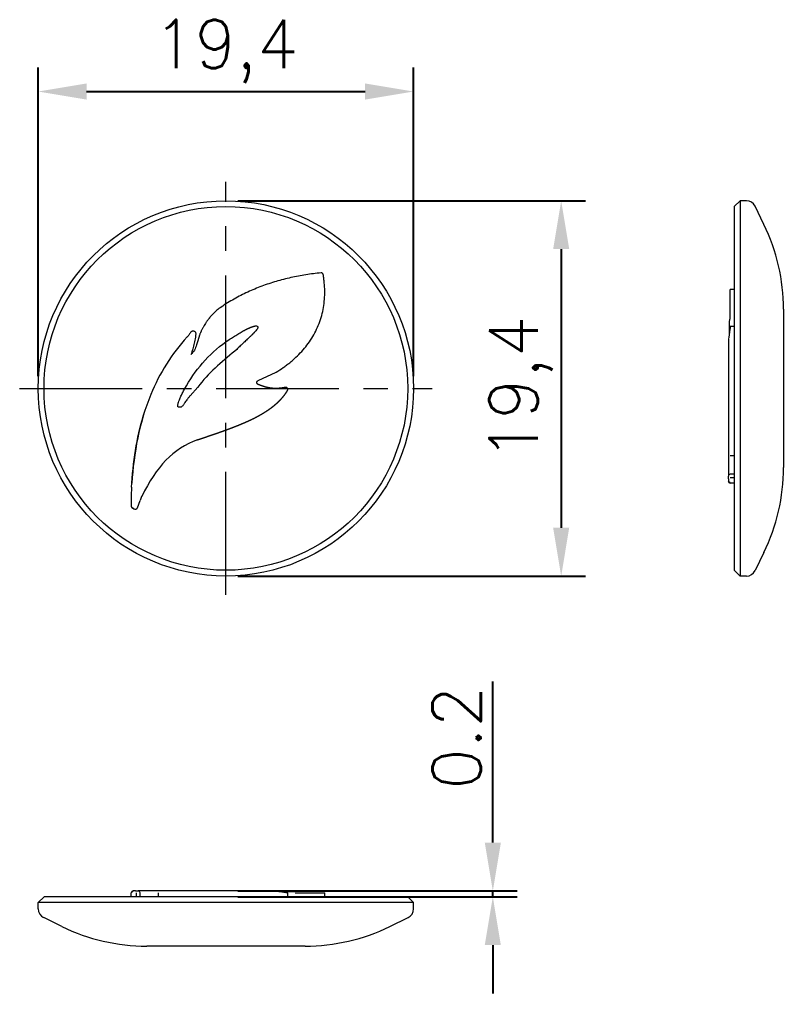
# Model space of a CAD drawing. Header units: millimetres. Extents: x 703 to 945, y 628 to 678.
# Drawn here: x 702.6 to 742.1, y 627.9 to 678.3 of the extents above; entities that cross this region are included whole.
import ezdxf

# ---------------------------------------------------------------- set-up
doc = ezdxf.new("R2010")
doc.units = ezdxf.units.MM
doc.linetypes.add('CENTER', pattern=[50.8, 31.75, -6.35, 6.35, -6.35])
doc.layers.add('1', color=7, linetype='Continuous', true_color=0xffffff)
doc.styles.get("Standard").update_dxf_attribs({"font": 'txt', "bigfont": 'gbcbig.shx'})
doc.dimstyles.new('ISO-25', dxfattribs={"dimtxt": 2.5, "dimasz": 2.5, "dimexe": 1.25, "dimexo": 0.625, "dimtad": 1, "dimtxsty": 'Standard', "dimcen": 2.5, "dimadec": 0, "dimazin": 0, "dimtfac": 1, "dimtmove": 0, "dimatfit": 3, "dimfxl": 1, "dimarcsym": 0})

# ---------------------------------------------------------------- blocks, each defined once
blk = doc.blocks.new('*D1')
at = {"color": 0, "lineweight": -2, "transparency": 16777216}
for p, q in [((727.098, 635.715), (727.098, 644.049)), ((713.922, 633.215), (728.348, 633.215)), ((713.922, 632.915), (728.348, 632.915)), ((727.098, 632.915), (727.098, 633.215)), ((727.098, 630.415), (727.098, 627.915))]:
    blk.add_line(p, q, dxfattribs=at)
at = {"color": 0, "transparency": 16777216}
for points in [[(726.681, 635.715), (727.514, 635.715), (727.098, 633.215)], [(726.681, 630.415), (727.514, 630.415), (727.098, 632.915)]]:
    blk.add_solid(points, dxfattribs=at)
at = {"layer": 'Defpoints', "color": 0, "transparency": 16777216}
for p in [(713.297, 633.215), (713.297, 632.915), (727.098, 633.215)]:
    blk.add_point(p, dxfattribs=at)
at = {"color": 0, "transparency": 16777216, "insert": (725.223, 641.132), "char_height": 2.5, "attachment_point": 5, "rotation": 90}
blk.add_mtext('0.2', dxfattribs=at)
blk = doc.blocks.new('*D2')
at = {"color": 0, "lineweight": -2, "transparency": 16777216}
for p, q in [((703.597, 659.819), (703.597, 675.791)), ((722.997, 659.819), (722.997, 675.791)), ((706.097, 674.541), (720.497, 674.541))]:
    blk.add_line(p, q, dxfattribs=at)
at = {"color": 0, "transparency": 16777216}
for points in [[(706.097, 674.957), (706.097, 674.124), (703.597, 674.541)], [(720.497, 674.957), (720.497, 674.124), (722.997, 674.541)]]:
    blk.add_solid(points, dxfattribs=at)
at = {"layer": 'Defpoints', "color": 0, "transparency": 16777216}
for p in [(722.997, 674.541), (703.597, 659.194), (722.997, 659.194)]:
    blk.add_point(p, dxfattribs=at)
at = {"color": 0, "transparency": 16777216, "insert": (713.297, 676.624), "char_height": 2.5, "attachment_point": 5}
blk.add_mtext('19,4', dxfattribs=at)
blk = doc.blocks.new('*D3')
at = {"color": 0, "lineweight": -2, "transparency": 16777216}
for p, q in [((713.922, 668.894), (731.882, 668.894)), ((730.632, 666.394), (730.632, 651.994)), ((713.922, 649.494), (731.882, 649.494))]:
    blk.add_line(p, q, dxfattribs=at)
at = {"color": 0, "transparency": 16777216}
for points in [[(730.215, 666.394), (731.048, 666.394), (730.632, 668.894)], [(730.215, 651.994), (731.048, 651.994), (730.632, 649.494)]]:
    blk.add_solid(points, dxfattribs=at)
at = {"layer": 'Defpoints', "color": 0, "transparency": 16777216}
for p in [(713.297, 668.894), (713.297, 649.494), (730.632, 649.494)]:
    blk.add_point(p, dxfattribs=at)
at = {"color": 0, "transparency": 16777216, "insert": (728.548, 659.194), "char_height": 2.5, "attachment_point": 5, "rotation": 90}
blk.add_mtext('19,4', dxfattribs=at)

msp = doc.modelspace()

# ---------------------------------------------------------------- linework, layer by layer
at = {"layer": '1', "color": 1, "linetype": 'CENTER', "lineweight": 18, "ltscale": 0.2}
for p, q in [((713.297, 648.524), (713.297, 669.864)), ((702.627, 659.194), (723.967, 659.194))]:
    msp.add_line(p, q, dxfattribs=at)
at = {"layer": '1', "color": 7, "linetype": 'Continuous', "lineweight": 18}
for p, q in [((739.876, 668.894), (739.576, 668.594)), ((739.876, 668.894), (739.876, 649.494)), ((740.204, 668.894), (739.876, 668.894)), ((739.576, 668.594), (739.576, 649.794)), ((741.114, 667.669), (740.653, 668.613)), ((742.126, 663.285), (742.126, 655.102)), ((713.86, 661.21), (713.754, 661.119)), ((714.963, 659.597), (715.89, 660.028)), ((711.848, 659.255), (711.448, 658.816)), ((739.276, 654.747), (739.276, 654.665)), ((739.276, 654.525), (739.276, 654.665)), ((739.576, 654.759), (739.376, 654.759)), ((708.433, 654.301), (708.433, 654.302)), ((739.276, 654.525), (739.276, 654.495)), ((739.276, 654.495), (739.276, 654.4)), ((708.412, 653.973), (708.404, 653.754)), ((708.404, 653.754), (708.404, 653.102)), ((708.443, 653.031), (708.545, 652.966)), ((708.722, 653.025), (708.862, 653.396)), ((741.114, 650.719), (740.653, 649.775)), ((739.576, 649.794), (739.876, 649.494)), ((740.204, 649.494), (739.876, 649.494)), ((703.897, 632.915), (703.597, 632.615)), ((722.697, 632.915), (703.897, 632.915)), ((708.599, 633.215), (708.504, 633.215)), ((708.628, 633.215), (708.599, 633.215)), ((708.628, 633.215), (708.769, 633.215)), ((708.851, 633.215), (708.769, 633.215)), ((708.862, 632.915), (708.862, 633.115)), ((722.997, 632.615), (722.697, 632.915)), ((703.597, 632.287), (703.597, 632.615)), ((722.997, 632.615), (703.597, 632.615)), ((722.997, 632.287), (722.997, 632.615)), ((704.822, 631.377), (703.878, 631.838)), ((721.772, 631.377), (722.717, 631.838)), ((717.389, 630.365), (709.206, 630.365))]:
    msp.add_line(p, q, dxfattribs=at)
at = {"layer": '1', "color": 7, "linetype": 'Continuous', "lineweight": 13}
for p, q in [((739.576, 655.717), (739.376, 655.717)), ((739.576, 654.566), (739.376, 654.566)), ((708.419, 654.088), (708.433, 654.301)), ((739.576, 654.3), (739.376, 654.3)), ((708.944, 653.605), (708.862, 653.396)), ((708.545, 652.966), (708.443, 653.031)), ((708.404, 632.915), (708.404, 633.115)), ((708.67, 632.915), (708.67, 633.115)), ((709.821, 632.915), (709.821, 633.115))]:
    msp.add_line(p, q, dxfattribs=at)
at = {"layer": '1', "color": 7, "linetype": 'Continuous', "lineweight": 18}
for radius in [9.7, 9.4]:
    msp.add_circle((713.297, 659.194), radius, dxfattribs=at)
for centre, radius, start, end in [((740.204, 668.394), 0.5, 26, 90), ((732.126, 663.285), 10, 0, 26), ((732.126, 655.102), 10, 334, 0), ((740.204, 649.994), 0.5, 270, 334), ((704.097, 632.287), 0.5, 180, 244), ((722.497, 632.287), 0.5, 296, 0), ((709.206, 640.365), 10, 244, 270), ((717.389, 640.365), 10, 270, 296)]:
    msp.add_arc(centre, radius, start, end, dxfattribs=at)
at = {"layer": '1', "color": 7, "linetype": 'Continuous', "lineweight": 13}
msp.add_arc((708.61, 653.067), 0.12, 237.5611, 339.2948, dxfattribs=at)
at = {"layer": '1', "color": 7, "linetype": 'Continuous', "lineweight": 18}
for centre, major_axis in [((739.376, 654.665), (0.1, 0)), ((708.769, 633.115), (0, -0.1))]:
    msp.add_ellipse(centre, major_axis=major_axis, ratio=0.935412, start_param=1.570796, end_param=3.141593, dxfattribs=at)
for points, knots in [([(715.89, 660.028), (715.895, 660.03), (715.899, 660.033), (716.023, 660.108), (716.201, 660.224), (716.431, 660.391), (716.599, 660.523), (716.762, 660.66), (716.974, 660.851), (717.223, 661.105), (717.495, 661.432), (717.738, 661.782), (717.95, 662.157), (718.123, 662.551), (718.257, 662.958), (718.349, 663.374), (718.402, 663.799), (718.415, 664.228), (718.396, 664.584), (718.364, 664.865), (718.343, 665.004), (718.329, 665.087), (718.322, 665.104), (718.309, 665.125), (718.291, 665.143), (718.269, 665.157), (718.241, 665.167), (718.22, 665.168), (718.08, 665.154), (717.82, 665.124), (717.431, 665.068), (717.043, 665), (716.658, 664.921), (716.276, 664.829), (715.896, 664.725), (715.521, 664.608), (715.151, 664.477), (714.785, 664.333), (714.424, 664.174), (714.069, 664.002), (713.721, 663.815), (713.381, 663.615), (713.161, 663.472), (713.053, 663.399)], [0, 0, 0, 0, 0.000093, 0.000093, 0.011602, 0.017356, 0.023111, 0.028865, 0.03462, 0.046128, 0.057637, 0.069146, 0.080655, 0.092164, 0.103673, 0.115182, 0.126691, 0.1382, 0.149709, 0.155463, 0.161218, 0.161218, 0.161598, 0.161789, 0.16236, 0.163121, 0.163502, 0.163883, 0.163883, 0.223606, 0.283328, 0.343051, 0.402774, 0.462496, 0.522219, 0.581941, 0.641664, 0.701387, 0.761109, 0.820832, 0.880555, 0.940277, 1, 1, 1, 1]), ([(739.376, 662.779), (739.376, 662.791), (739.376, 662.908), (739.376, 663.12), (739.376, 663.392), (739.376, 663.635), (739.376, 663.846), (739.376, 664.02), (739.376, 664.153), (739.376, 664.245), (739.376, 664.296), (739.376, 664.306), (739.376, 664.306)], [0, 0, 0, 0, 0.013377, 0.124523, 0.235669, 0.346815, 0.457961, 0.569107, 0.680253, 0.791399, 0.902545, 1, 1, 1, 1]), ([(713.053, 663.399), (712.901, 663.295), (712.687, 663.112), (712.499, 662.901), (712.434, 662.82), (712.42, 662.802), (712.395, 662.771), (712.367, 662.734), (712.34, 662.697), (712.313, 662.66), (712.242, 662.557), (712.17, 662.44), (712.104, 662.319), (712.072, 662.258), (712.041, 662.197), (712.017, 662.145), (711.998, 662.104), (711.98, 662.062), (711.958, 662.009), (711.939, 661.962), (711.926, 661.93), (711.921, 661.917), (711.917, 661.906), (711.915, 661.899), (711.913, 661.895), (711.912, 661.892), (711.912, 661.891), (711.911, 661.887), (711.91, 661.887), (711.867, 661.734), (711.798, 661.482), (711.7, 661.213), (711.599, 661.065), (711.535, 660.988), (711.504, 660.949)], [0, 0, 0, 0, 0.181963, 0.272945, 0.278631, 0.284317, 0.29569, 0.318435, 0.329808, 0.341181, 0.363926, 0.454908, 0.477653, 0.500399, 0.523144, 0.545889, 0.557262, 0.568635, 0.59138, 0.614125, 0.619812, 0.625498, 0.628341, 0.631185, 0.632606, 0.633317, 0.633672, 0.634028, 0.636871, 0.636871, 0.792516, 0.89628, 0.948162, 1, 1, 1, 1]), ([(739.325, 662.765), (739.321, 662.569), (739.317, 662.335), (739.313, 662.057), (739.311, 661.988), (739.311, 661.948), (739.311, 661.937)], [0, 0, 0, 0, 0.763799, 0.864491, 0.963062, 1, 1, 1, 1]), ([(711.504, 660.949), (711.504, 660.949), (711.504, 660.95), (711.538, 661.044), (711.605, 661.236), (711.688, 661.533), (711.73, 661.762), (711.747, 661.917), (711.751, 661.968), (711.754, 662.009), (711.754, 662.036), (711.736, 662.083), (711.709, 662.118), (711.669, 662.145), (711.631, 662.158), (711.593, 662.16), (711.563, 662.156), (711.532, 662.145), (711.508, 662.13), (711.486, 662.111), (711.476, 662.097), (711.439, 662.039), (711.391, 661.969), (711.332, 661.891), (711.307, 661.861), (711.298, 661.852)], [0, 0, 0, 0, 0.000379, 0.000379, 0.19978, 0.399181, 0.598583, 0.648433, 0.698283, 0.698283, 0.712037, 0.718913, 0.729228, 0.739543, 0.753297, 0.760174, 0.76705, 0.773927, 0.780804, 0.784242, 0.794557, 0.794557, 0.91197, 0.970677, 1, 1, 1, 1]), ([(713.472, 661.719), (713.509, 661.743), (713.582, 661.791), (713.693, 661.862), (713.805, 661.932), (713.917, 662), (714.029, 662.067), (714.107, 662.112), (714.15, 662.137), (714.159, 662.142), (714.176, 662.151), (714.209, 662.17), (714.247, 662.191), (714.281, 662.209), (714.3, 662.219), (714.319, 662.229), (714.343, 662.241), (714.372, 662.256), (714.393, 662.267), (714.408, 662.274), (714.417, 662.279), (714.434, 662.287), (714.458, 662.299), (714.482, 662.31), (714.502, 662.319), (714.514, 662.324), (714.524, 662.328), (714.533, 662.333), (714.545, 662.338), (714.56, 662.344), (714.579, 662.352), (714.599, 662.36), (714.618, 662.368), (714.633, 662.373), (714.647, 662.378), (714.66, 662.383), (714.669, 662.386), (714.676, 662.389), (714.684, 662.391), (714.69, 662.393), (714.695, 662.394), (714.699, 662.396), (714.708, 662.398), (714.724, 662.403), (714.743, 662.408), (714.762, 662.413), (714.774, 662.415), (714.783, 662.417), (714.789, 662.418), (714.793, 662.419), (714.795, 662.419), (714.798, 662.42), (714.802, 662.42), (714.806, 662.421), (714.808, 662.421), (714.811, 662.421), (714.815, 662.422), (714.82, 662.422), (714.822, 662.423), (714.824, 662.423), (714.825, 662.423), (714.826, 662.423), (714.827, 662.423), (714.828, 662.423), (714.829, 662.423), (714.829, 662.423), (714.829, 662.423), (714.863, 662.426), (714.905, 662.42), (714.937, 662.397), (714.948, 662.382), (714.952, 662.373)], [0, 0, 0, 0, 0.071286, 0.142726, 0.214165, 0.285605, 0.357044, 0.428484, 0.432949, 0.437414, 0.446344, 0.464204, 0.499923, 0.517783, 0.526713, 0.535643, 0.553503, 0.571363, 0.589223, 0.593688, 0.598153, 0.607083, 0.624943, 0.642802, 0.651732, 0.660662, 0.665127, 0.669592, 0.678522, 0.687452, 0.696382, 0.714242, 0.723172, 0.732102, 0.741032, 0.749962, 0.754427, 0.758892, 0.763357, 0.767822, 0.770054, 0.772287, 0.776752, 0.785681, 0.803541, 0.812471, 0.821401, 0.825866, 0.830331, 0.832564, 0.83368, 0.834796, 0.839261, 0.841494, 0.84261, 0.843726, 0.848191, 0.850424, 0.852656, 0.853214, 0.853772, 0.854889, 0.856005, 0.856563, 0.856702, 0.856842, 0.856981, 0.857121, 0.92856, 0.96428, 1, 1, 1, 1]), ([(714.952, 662.373), (714.955, 662.369), (714.959, 662.361), (714.958, 662.34), (714.943, 662.303), (714.906, 662.245), (714.844, 662.169), (714.789, 662.11), (714.761, 662.08), (714.761, 662.08), (714.76, 662.079), (714.76, 662.079), (714.759, 662.077), (714.757, 662.076), (714.755, 662.074), (714.753, 662.072), (714.748, 662.066), (714.742, 662.06), (714.735, 662.053), (714.728, 662.045), (714.715, 662.033), (714.697, 662.014), (714.679, 661.996), (714.664, 661.982), (714.65, 661.967), (714.624, 661.942), (714.587, 661.906), (714.553, 661.874), (714.531, 661.852), (714.52, 661.841), (714.508, 661.831), (714.486, 661.809), (714.452, 661.777), (714.391, 661.72), (714.315, 661.649), (714.224, 661.563), (714.132, 661.477), (714.041, 661.39), (713.95, 661.301), (713.89, 661.241), (713.86, 661.21), (713.86, 661.21), (713.86, 661.21)], [0, 0, 0, 0, 0.035714, 0.071428, 0.107142, 0.142856, 0.214283, 0.285711, 0.285851, 0.28599, 0.286269, 0.286827, 0.287943, 0.289059, 0.290175, 0.292407, 0.29464, 0.303568, 0.308032, 0.312497, 0.321425, 0.339282, 0.357139, 0.366067, 0.374996, 0.392853, 0.428567, 0.464281, 0.473209, 0.482138, 0.491066, 0.499994, 0.535708, 0.571422, 0.64285, 0.714278, 0.785706, 0.857133, 0.928561, 0.999989, 0.999989, 1, 1, 1, 1]), ([(739.376, 662.396), (739.376, 662.395), (739.375, 662.39), (739.371, 662.362), (739.367, 662.337), (739.363, 662.311), (739.356, 662.268), (739.343, 662.175), (739.324, 662.037), (739.307, 661.906), (739.297, 661.838), (739.292, 661.819), (739.291, 661.814), (739.29, 661.812), (739.289, 661.811), (739.289, 661.81)], [0, 0, 0, 0, 0.047686, 0.108055, 0.157658, 0.206976, 0.255882, 0.405466, 0.714401, 0.926527, 0.982558, 0.990608, 0.996291, 0.998351, 1, 1, 1, 1]), ([(711.298, 661.852), (710.492, 660.99), (709.025, 658.602), (708.542, 655.862), (708.433, 654.302)], [0, 0, 0, 0, 0.428571, 1, 1, 1, 1]), ([(739.276, 661.779), (739.276, 661.772), (739.276, 661.728), (739.276, 661.626), (739.276, 661.465), (739.276, 661.279), (739.276, 661.121), (739.276, 661), (739.276, 660.911), (739.276, 660.822), (739.276, 660.732), (739.276, 660.641), (739.276, 660.55), (739.276, 660.459), (739.276, 660.367), (739.276, 660.293), (739.276, 660.216), (739.276, 660.113), (739.276, 659.945), (739.276, 659.711), (739.276, 659.44), (739.276, 659.152), (739.276, 658.864), (739.276, 658.552), (739.276, 658.25), (739.276, 657.989), (739.276, 657.816), (739.276, 657.731), (739.276, 657.703)], [0, 0, 0, 0, 0.006008, 0.0396, 0.088996, 0.142202, 0.190111, 0.212864, 0.23556, 0.258185, 0.280744, 0.303262, 0.325744, 0.348193, 0.37061, 0.392998, 0.40216, 0.426927, 0.46731, 0.523337, 0.595055, 0.660068, 0.727591, 0.797601, 0.879095, 0.939971, 0.980256, 1, 1, 1, 1]), ([(713.754, 661.119), (713.075, 660.554), (712.373, 659.984), (711.848, 659.255), (711.848, 659.255), (711.848, 659.255)], [0, 0, 0, 0, 0.999993, 0.999993, 1, 1, 1, 1]), ([(739.277, 660.831), (739.277, 660.831), (739.275, 660.786), (739.274, 660.734), (739.276, 660.671)], [0, 0, 0, 0, 0.000001, 1, 1, 1, 1]), ([(711.839, 656.538), (711.843, 656.54), (711.85, 656.542), (711.861, 656.546), (711.873, 656.55), (711.884, 656.554), (711.895, 656.558), (711.906, 656.562), (711.917, 656.565), (711.929, 656.569), (711.94, 656.573), (711.951, 656.577), (711.962, 656.581), (711.974, 656.585), (711.985, 656.588), (711.996, 656.592), (712.007, 656.596), (712.018, 656.6), (712.03, 656.604), (712.041, 656.608), (712.052, 656.612), (712.063, 656.615), (712.075, 656.619), (712.086, 656.623), (712.097, 656.627), (712.108, 656.631), (712.12, 656.635), (712.131, 656.638), (712.142, 656.642), (712.153, 656.646), (712.165, 656.65), (712.176, 656.654), (712.187, 656.658), (712.198, 656.662), (712.21, 656.665), (712.221, 656.669), (712.232, 656.673), (712.243, 656.677), (712.255, 656.681), (712.266, 656.685), (712.277, 656.688), (712.288, 656.692), (712.3, 656.696), (712.311, 656.7), (712.322, 656.704), (712.333, 656.708), (712.345, 656.712), (712.356, 656.715), (712.367, 656.719), (712.379, 656.723), (712.39, 656.727), (712.401, 656.731), (712.412, 656.735), (712.424, 656.738), (712.435, 656.742), (712.446, 656.746), (712.457, 656.75), (712.469, 656.754), (712.48, 656.758), (712.491, 656.762), (712.502, 656.766), (712.514, 656.769), (712.525, 656.773), (712.536, 656.777), (712.548, 656.781), (712.559, 656.785), (712.57, 656.789), (712.581, 656.793), (712.593, 656.797), (712.604, 656.8), (712.615, 656.804), (712.626, 656.808), (712.638, 656.812), (712.649, 656.816), (712.66, 656.82), (712.671, 656.824), (712.683, 656.828), (712.694, 656.832), (712.705, 656.835), (712.717, 656.839), (712.728, 656.843), (712.739, 656.847), (712.75, 656.851), (712.762, 656.855), (712.773, 656.859), (712.784, 656.863), (712.795, 656.867), (712.807, 656.871), (712.818, 656.875), (712.829, 656.878), (712.84, 656.882), (712.852, 656.886), (712.863, 656.89), (712.874, 656.894), (712.886, 656.898), (712.897, 656.902), (712.908, 656.906), (712.919, 656.91), (712.931, 656.914), (712.942, 656.918), (712.953, 656.922), (712.964, 656.926), (712.976, 656.93), (712.987, 656.934), (712.998, 656.938), (713.009, 656.942), (713.021, 656.946), (713.032, 656.95), (713.043, 656.954), (713.054, 656.958), (713.066, 656.962), (713.077, 656.966), (713.088, 656.97), (713.099, 656.974), (713.111, 656.978), (713.122, 656.982), (713.133, 656.986), (713.144, 656.99), (713.156, 656.994), (713.167, 656.998), (713.178, 657.002), (713.189, 657.006), (713.2, 657.01), (713.212, 657.014), (713.223, 657.018), (713.234, 657.022), (713.245, 657.026), (713.257, 657.03), (713.268, 657.034), (713.279, 657.038), (713.29, 657.042), (713.301, 657.046), (713.313, 657.051), (713.324, 657.055), (713.335, 657.059), (713.346, 657.063), (713.358, 657.067), (713.369, 657.071), (713.38, 657.075), (713.391, 657.079), (713.402, 657.083), (713.414, 657.088), (713.425, 657.092), (713.436, 657.096), (713.447, 657.1), (713.458, 657.104), (713.47, 657.108), (713.481, 657.113), (713.492, 657.117), (713.503, 657.121), (713.514, 657.125), (713.525, 657.129), (713.537, 657.134), (713.548, 657.138), (713.559, 657.142), (713.57, 657.146), (713.581, 657.15), (713.592, 657.155), (713.604, 657.159), (713.615, 657.163), (713.626, 657.167), (713.637, 657.172), (713.648, 657.176), (713.659, 657.18), (713.671, 657.184), (713.682, 657.189), (713.693, 657.193), (713.704, 657.197), (713.715, 657.202), (713.726, 657.206), (713.737, 657.21), (713.749, 657.215), (713.76, 657.219), (713.771, 657.223), (713.782, 657.228), (713.793, 657.232), (713.804, 657.236), (713.815, 657.241), (713.826, 657.245), (713.837, 657.25), (713.849, 657.254), (713.86, 657.258), (713.871, 657.263), (713.882, 657.267), (713.893, 657.272), (713.904, 657.276), (713.915, 657.281), (713.926, 657.285), (713.937, 657.29), (713.948, 657.294), (713.959, 657.298), (713.97, 657.303), (713.982, 657.308), (713.993, 657.312), (714.004, 657.317), (714.015, 657.321), (714.026, 657.326), (714.037, 657.33), (714.048, 657.335), (714.059, 657.339), (714.07, 657.344), (714.081, 657.348), (714.092, 657.353), (714.103, 657.358), (714.114, 657.362), (714.125, 657.367), (714.136, 657.372), (714.147, 657.376), (714.158, 657.381), (714.169, 657.386), (714.18, 657.39), (714.191, 657.395), (714.202, 657.4), (714.213, 657.404), (714.224, 657.409), (714.235, 657.414), (714.246, 657.419), (714.257, 657.423), (714.268, 657.428), (714.279, 657.433), (714.29, 657.438), (714.301, 657.442), (714.312, 657.447), (714.323, 657.452), (714.334, 657.457), (714.345, 657.462), (714.355, 657.467), (714.366, 657.472), (714.377, 657.476), (714.388, 657.481), (714.399, 657.486), (714.41, 657.491), (714.421, 657.496), (714.432, 657.501), (714.443, 657.506), (714.454, 657.511), (714.464, 657.516), (714.475, 657.521), (714.486, 657.526), (714.497, 657.531), (714.508, 657.536), (714.519, 657.541), (714.53, 657.546), (714.541, 657.551), (714.551, 657.556), (714.562, 657.561), (714.573, 657.567), (714.584, 657.572), (714.595, 657.577), (714.605, 657.582), (714.616, 657.587), (714.627, 657.592), (714.638, 657.598), (714.649, 657.603), (714.659, 657.608), (714.67, 657.613), (714.681, 657.619), (714.692, 657.624), (714.702, 657.629), (714.713, 657.635), (714.724, 657.64), (714.735, 657.645), (714.745, 657.651), (714.756, 657.656), (714.767, 657.661), (714.778, 657.667), (714.788, 657.672), (714.799, 657.678), (714.81, 657.683), (714.82, 657.689), (714.831, 657.694), (714.842, 657.7), (714.852, 657.705), (714.863, 657.711), (714.874, 657.716), (714.884, 657.722), (714.895, 657.727), (714.906, 657.733), (714.916, 657.739), (714.927, 657.744), (714.937, 657.75), (714.948, 657.756), (714.959, 657.761), (714.969, 657.767), (714.98, 657.773), (714.99, 657.779), (715.001, 657.784), (715.012, 657.79), (715.022, 657.796), (715.033, 657.802), (715.043, 657.808), (715.054, 657.814), (715.064, 657.82), (715.075, 657.826), (715.085, 657.832), (715.096, 657.838), (715.106, 657.844), (715.117, 657.85), (715.127, 657.856), (715.138, 657.862), (715.148, 657.868), (715.159, 657.874), (715.169, 657.88), (715.18, 657.886), (715.19, 657.892), (715.2, 657.898), (715.211, 657.905), (715.221, 657.911), (715.232, 657.917), (715.242, 657.923), (715.252, 657.93), (715.263, 657.936), (715.273, 657.942), (715.283, 657.949), (715.294, 657.955), (715.304, 657.962), (715.314, 657.968), (715.325, 657.975), (715.335, 657.981), (715.345, 657.988), (715.355, 657.994), (715.366, 658.001), (715.376, 658.007), (715.386, 658.014), (715.396, 658.02), (715.406, 658.027), (715.417, 658.034), (715.427, 658.041), (715.437, 658.047), (715.447, 658.054), (715.457, 658.061), (715.467, 658.068), (715.477, 658.074), (715.487, 658.081), (715.497, 658.088), (715.507, 658.095), (715.517, 658.102), (715.527, 658.109), (715.537, 658.116), (715.547, 658.123), (715.557, 658.13), (715.567, 658.137), (715.577, 658.144), (715.587, 658.151), (715.597, 658.158), (715.607, 658.166), (715.616, 658.173), (715.626, 658.18), (715.636, 658.187), (715.646, 658.194), (715.656, 658.202), (715.665, 658.209), (715.675, 658.216), (715.685, 658.224), (715.694, 658.231), (715.704, 658.239), (715.714, 658.246), (715.723, 658.254), (715.733, 658.261), (715.743, 658.269), (715.752, 658.276), (715.762, 658.284), (715.771, 658.292), (715.781, 658.299), (715.79, 658.307), (715.8, 658.315), (715.809, 658.322), (715.818, 658.33), (715.828, 658.338), (715.837, 658.346), (715.846, 658.354), (715.856, 658.362), (715.865, 658.37), (715.874, 658.378), (715.883, 658.386), (715.893, 658.394), (715.902, 658.402), (715.911, 658.41), (715.92, 658.418), (715.929, 658.426), (715.938, 658.434), (715.947, 658.442), (715.956, 658.451), (715.965, 658.459), (715.974, 658.467), (715.983, 658.476), (715.992, 658.484), (716.001, 658.492), (716.01, 658.501), (716.018, 658.509), (716.027, 658.518), (716.036, 658.526), (716.045, 658.535), (716.053, 658.543), (716.062, 658.552), (716.071, 658.561), (716.079, 658.569), (716.088, 658.578), (716.097, 658.587), (716.105, 658.596), (716.114, 658.605), (716.122, 658.614), (716.13, 658.622), (716.139, 658.631), (716.147, 658.64), (716.155, 658.649), (716.164, 658.658), (716.172, 658.668), (716.18, 658.677), (716.188, 658.686), (716.197, 658.695), (716.205, 658.704), (716.213, 658.714), (716.221, 658.723), (716.229, 658.732), (716.237, 658.741), (716.245, 658.751), (716.253, 658.76), (716.261, 658.77), (716.268, 658.779), (716.276, 658.789), (716.284, 658.798), (716.292, 658.808), (716.299, 658.818), (716.307, 658.827), (716.314, 658.837), (716.322, 658.847), (716.329, 658.856), (716.337, 658.866), (716.344, 658.876), (716.352, 658.886), (716.359, 658.896), (716.366, 658.906), (716.373, 658.916), (716.381, 658.926), (716.388, 658.936), (716.395, 658.946), (716.402, 658.956), (716.409, 658.966), (716.416, 658.976), (716.423, 658.986), (716.43, 658.997), (716.437, 659.007), (716.443, 659.017), (716.45, 659.028), (716.457, 659.038), (716.463, 659.048), (716.47, 659.059), (716.477, 659.069), (716.481, 659.076), (716.485, 659.082), (716.488, 659.089), (716.493, 659.1), (716.499, 659.12), (716.5, 659.139), (716.499, 659.148), (716.499, 659.149), (716.499, 659.151), (716.498, 659.154), (716.498, 659.157), (716.497, 659.159), (716.497, 659.16), (716.497, 659.16), (716.497, 659.16), (716.497, 659.161), (716.497, 659.162), (716.496, 659.164), (716.496, 659.165), (716.496, 659.167), (716.495, 659.169), (716.494, 659.171), (716.494, 659.173), (716.493, 659.175), (716.492, 659.176), (716.491, 659.179), (716.489, 659.183), (716.487, 659.188), (716.485, 659.191), (716.483, 659.194), (716.482, 659.197), (716.481, 659.199), (716.479, 659.201), (716.477, 659.204), (716.474, 659.207), (716.472, 659.21), (716.47, 659.212), (716.468, 659.214), (716.467, 659.215), (716.466, 659.216), (716.465, 659.217), (716.461, 659.22), (716.458, 659.223), (716.455, 659.226), (716.454, 659.226), (716.453, 659.227), (716.452, 659.227), (716.452, 659.228), (716.451, 659.228), (716.45, 659.229), (716.45, 659.229), (716.449, 659.23), (716.449, 659.23), (716.448, 659.23), (716.447, 659.231), (716.446, 659.231), (716.445, 659.232), (716.444, 659.233), (716.444, 659.233), (716.443, 659.233), (716.442, 659.234), (716.441, 659.234), (716.441, 659.235), (716.44, 659.235), (716.44, 659.235), (716.44, 659.235), (716.44, 659.235), (716.44, 659.235), (716.44, 659.235), (716.44, 659.235), (716.44, 659.235), (716.434, 659.238), (716.42, 659.244), (716.398, 659.247), (716.386, 659.247), (716.375, 659.246), (716.37, 659.245), (716.364, 659.244), (716.36, 659.243), (716.354, 659.242), (716.348, 659.241), (716.342, 659.239), (716.335, 659.238), (716.329, 659.237), (716.323, 659.236), (716.316, 659.234), (716.31, 659.233), (716.304, 659.232), (716.297, 659.231), (716.291, 659.23), (716.285, 659.229), (716.279, 659.228), (716.272, 659.226), (716.266, 659.225), (716.26, 659.224), (716.253, 659.223), (716.247, 659.222), (716.241, 659.221), (716.234, 659.22), (716.228, 659.219), (716.222, 659.218), (716.215, 659.217), (716.209, 659.216), (716.203, 659.215), (716.196, 659.214), (716.19, 659.214), (716.184, 659.213), (716.177, 659.212), (716.171, 659.211), (716.165, 659.21), (716.158, 659.209), (716.152, 659.208), (716.145, 659.208), (716.139, 659.207), (716.133, 659.206), (716.126, 659.205), (716.12, 659.205), (716.114, 659.204), (716.107, 659.203), (716.101, 659.203), (716.095, 659.202), (716.088, 659.202), (716.082, 659.201), (716.075, 659.2), (716.069, 659.2), (716.063, 659.199), (716.056, 659.199), (716.05, 659.198), (716.043, 659.198), (716.037, 659.197), (716.031, 659.197), (716.024, 659.196), (716.018, 659.196), (716.012, 659.196), (716.005, 659.195), (715.999, 659.195), (715.992, 659.194), (715.986, 659.194), (715.98, 659.194), (715.973, 659.194), (715.967, 659.193), (715.96, 659.193), (715.954, 659.193), (715.948, 659.193), (715.941, 659.192), (715.935, 659.192), (715.929, 659.192), (715.922, 659.192), (715.916, 659.192), (715.909, 659.192), (715.903, 659.192), (715.897, 659.192), (715.89, 659.192), (715.884, 659.192), (715.877, 659.192), (715.871, 659.192), (715.865, 659.192), (715.858, 659.192), (715.852, 659.192), (715.846, 659.192), (715.839, 659.192), (715.833, 659.192), (715.827, 659.192), (715.82, 659.193), (715.814, 659.193), (715.807, 659.193), (715.801, 659.193), (715.795, 659.194), (715.788, 659.194), (715.782, 659.194), (715.776, 659.195), (715.769, 659.195), (715.763, 659.195), (715.757, 659.196), (715.75, 659.196), (715.744, 659.197), (715.738, 659.197), (715.731, 659.197), (715.725, 659.198), (715.719, 659.198), (715.712, 659.199), (715.706, 659.2), (715.7, 659.2), (715.693, 659.201), (715.687, 659.201), (715.681, 659.202), (715.674, 659.203), (715.668, 659.203), (715.662, 659.204), (715.655, 659.205), (715.649, 659.205), (715.643, 659.206), (715.637, 659.207), (715.63, 659.208), (715.624, 659.209), (715.618, 659.209), (715.611, 659.21), (715.605, 659.211), (715.599, 659.212), (715.593, 659.213), (715.586, 659.214), (715.58, 659.215), (715.574, 659.216), (715.568, 659.217), (715.561, 659.218), (715.555, 659.219), (715.549, 659.22), (715.543, 659.221), (715.536, 659.222), (715.53, 659.223), (715.524, 659.224), (715.518, 659.225), (715.512, 659.227), (715.505, 659.228), (715.499, 659.229), (715.493, 659.23), (715.487, 659.231), (715.481, 659.233), (715.474, 659.234), (715.468, 659.235), (715.462, 659.236), (715.456, 659.238), (715.45, 659.239), (715.443, 659.24), (715.437, 659.242), (715.431, 659.243), (715.425, 659.245), (715.419, 659.246), (715.412, 659.248), (715.406, 659.249), (715.4, 659.251), (715.394, 659.252), (715.388, 659.254), (715.382, 659.255), (715.375, 659.257), (715.369, 659.258), (715.363, 659.26), (715.357, 659.261), (715.351, 659.263), (715.345, 659.265), (715.339, 659.266), (715.332, 659.268), (715.326, 659.27), (715.32, 659.271), (715.314, 659.273), (715.308, 659.275), (715.302, 659.277), (715.296, 659.278), (715.29, 659.28), (715.283, 659.282), (715.277, 659.284), (715.271, 659.286), (715.265, 659.288), (715.259, 659.289), (715.253, 659.291), (715.247, 659.293), (715.241, 659.295), (715.235, 659.297), (715.228, 659.299), (715.222, 659.301), (715.216, 659.303), (715.21, 659.305), (715.204, 659.307), (715.198, 659.309), (715.192, 659.311), (715.186, 659.313), (715.18, 659.315), (715.174, 659.317), (715.168, 659.319), (715.162, 659.321), (715.155, 659.324), (715.149, 659.326), (715.143, 659.328), (715.137, 659.33), (715.131, 659.332), (715.125, 659.334), (715.119, 659.337), (715.113, 659.339), (715.107, 659.341), (715.101, 659.343), (715.095, 659.346), (715.089, 659.348), (715.083, 659.35), (715.077, 659.352), (715.071, 659.355), (715.065, 659.357), (715.059, 659.359), (715.053, 659.362), (715.047, 659.364), (715.041, 659.366), (715.035, 659.369), (715.029, 659.371), (715.023, 659.373), (715.017, 659.376), (715.011, 659.378), (715.005, 659.381), (714.999, 659.383), (714.992, 659.386), (714.986, 659.388), (714.98, 659.391), (714.974, 659.393), (714.97, 659.395), (714.967, 659.396), (714.964, 659.398), (714.96, 659.4), (714.956, 659.402), (714.952, 659.404), (714.948, 659.407), (714.944, 659.409), (714.941, 659.412), (714.937, 659.415), (714.934, 659.418), (714.931, 659.421), (714.928, 659.424), (714.925, 659.428), (714.922, 659.431), (714.919, 659.435), (714.917, 659.439), (714.915, 659.443), (714.912, 659.447), (714.91, 659.451), (714.909, 659.455), (714.907, 659.459), (714.905, 659.463), (714.904, 659.468), (714.903, 659.472), (714.902, 659.477), (714.901, 659.481), (714.901, 659.486), (714.9, 659.49), (714.9, 659.495), (714.9, 659.5), (714.9, 659.504), (714.901, 659.509), (714.901, 659.513), (714.902, 659.518), (714.903, 659.522), (714.904, 659.527), (714.905, 659.531), (714.907, 659.536), (714.908, 659.54), (714.91, 659.544), (714.912, 659.548), (714.914, 659.552), (714.916, 659.556), (714.919, 659.559), (714.921, 659.563), (714.924, 659.567), (714.927, 659.57), (714.93, 659.573), (714.933, 659.576), (714.936, 659.579), (714.94, 659.582), (714.943, 659.585), (714.947, 659.588), (714.951, 659.59), (714.955, 659.592), (714.959, 659.595), (714.961, 659.596), (714.963, 659.597)], [0, 0, 0, 0, 0.001667, 0.003334, 0.005001, 0.006668, 0.008335, 0.010002, 0.011668, 0.013335, 0.015002, 0.016669, 0.018336, 0.020003, 0.02167, 0.023337, 0.025004, 0.026671, 0.028338, 0.030005, 0.031671, 0.033338, 0.035005, 0.036672, 0.038339, 0.040006, 0.041673, 0.04334, 0.045007, 0.046674, 0.048341, 0.050008, 0.051674, 0.053341, 0.055008, 0.056675, 0.058342, 0.060009, 0.061676, 0.063343, 0.06501, 0.066677, 0.068344, 0.070011, 0.071677, 0.073344, 0.075011, 0.076678, 0.078345, 0.080012, 0.081679, 0.083346, 0.085013, 0.08668, 0.088347, 0.090014, 0.09168, 0.093347, 0.095014, 0.096681, 0.098348, 0.100015, 0.101682, 0.103349, 0.105016, 0.106683, 0.10835, 0.110017, 0.111683, 0.11335, 0.115017, 0.116684, 0.118351, 0.120018, 0.121685, 0.123352, 0.125019, 0.126686, 0.128353, 0.13002, 0.131686, 0.133353, 0.13502, 0.136687, 0.138354, 0.140021, 0.141688, 0.143355, 0.145022, 0.146689, 0.148356, 0.150023, 0.151689, 0.153356, 0.155023, 0.15669, 0.158357, 0.160024, 0.161691, 0.163358, 0.165025, 0.166692, 0.168359, 0.170026, 0.171692, 0.173359, 0.175026, 0.176693, 0.17836, 0.180027, 0.181694, 0.183361, 0.185028, 0.186695, 0.188362, 0.190029, 0.191695, 0.193362, 0.195029, 0.196696, 0.198363, 0.20003, 0.201697, 0.203364, 0.205031, 0.206698, 0.208365, 0.210032, 0.211698, 0.213365, 0.215032, 0.216699, 0.218366, 0.220033, 0.2217, 0.223367, 0.225034, 0.226701, 0.228368, 0.230035, 0.231701, 0.233368, 0.235035, 0.236702, 0.238369, 0.240036, 0.241703, 0.24337, 0.245037, 0.246704, 0.248371, 0.250038, 0.251704, 0.253371, 0.255038, 0.256705, 0.258372, 0.260039, 0.261706, 0.263373, 0.26504, 0.266707, 0.268374, 0.270041, 0.271707, 0.273374, 0.275041, 0.276708, 0.278375, 0.280042, 0.281709, 0.283376, 0.285043, 0.28671, 0.288377, 0.290044, 0.29171, 0.293377, 0.295044, 0.296711, 0.298378, 0.300045, 0.301712, 0.303379, 0.305046, 0.306713, 0.30838, 0.310047, 0.311713, 0.31338, 0.315047, 0.316714, 0.318381, 0.320048, 0.321715, 0.323382, 0.325049, 0.326716, 0.328383, 0.33005, 0.331716, 0.333383, 0.33505, 0.336717, 0.338384, 0.340051, 0.341718, 0.343385, 0.345052, 0.346719, 0.348386, 0.350053, 0.351719, 0.353386, 0.355053, 0.35672, 0.358387, 0.360054, 0.361721, 0.363388, 0.365055, 0.366722, 0.368389, 0.370056, 0.371722, 0.373389, 0.375056, 0.376723, 0.37839, 0.380057, 0.381724, 0.383391, 0.385058, 0.386725, 0.388392, 0.390059, 0.391725, 0.393392, 0.395059, 0.396726, 0.398393, 0.40006, 0.401727, 0.403394, 0.405061, 0.406728, 0.408395, 0.410062, 0.411728, 0.413395, 0.415062, 0.416729, 0.418396, 0.420063, 0.42173, 0.423397, 0.425064, 0.426731, 0.428398, 0.430065, 0.431731, 0.433398, 0.435065, 0.436732, 0.438399, 0.440066, 0.441733, 0.4434, 0.445067, 0.446734, 0.448401, 0.450068, 0.451734, 0.453401, 0.455068, 0.456735, 0.458402, 0.460069, 0.461736, 0.463403, 0.46507, 0.466737, 0.468404, 0.470071, 0.471737, 0.473404, 0.475071, 0.476738, 0.478405, 0.480072, 0.481739, 0.483406, 0.485073, 0.48674, 0.488407, 0.490074, 0.49174, 0.493407, 0.495074, 0.496741, 0.498408, 0.500075, 0.501742, 0.503409, 0.505076, 0.506743, 0.50841, 0.510077, 0.511743, 0.51341, 0.515077, 0.516744, 0.518411, 0.520078, 0.521745, 0.523412, 0.525079, 0.526746, 0.528413, 0.53008, 0.531746, 0.533413, 0.53508, 0.536747, 0.538414, 0.540081, 0.541748, 0.543415, 0.545082, 0.546749, 0.548416, 0.550083, 0.551749, 0.553416, 0.555083, 0.55675, 0.558417, 0.560084, 0.561751, 0.563418, 0.565085, 0.566752, 0.568419, 0.570086, 0.571752, 0.573419, 0.575086, 0.576753, 0.57842, 0.580087, 0.581754, 0.583421, 0.585088, 0.586755, 0.588422, 0.590089, 0.591755, 0.593422, 0.595089, 0.596756, 0.598423, 0.60009, 0.601757, 0.603424, 0.605091, 0.606758, 0.608425, 0.610092, 0.611758, 0.613425, 0.615092, 0.616759, 0.618426, 0.620093, 0.62176, 0.623427, 0.625094, 0.626761, 0.628428, 0.630095, 0.631761, 0.633428, 0.635095, 0.636762, 0.638429, 0.640096, 0.641763, 0.64343, 0.645097, 0.646764, 0.648431, 0.650098, 0.651764, 0.653431, 0.655098, 0.656765, 0.658432, 0.660099, 0.661766, 0.663433, 0.6651, 0.666767, 0.668434, 0.670101, 0.671767, 0.673434, 0.675101, 0.676768, 0.678435, 0.680102, 0.681769, 0.683436, 0.685103, 0.68677, 0.688437, 0.690104, 0.69177, 0.693437, 0.695104, 0.696771, 0.698438, 0.700105, 0.701772, 0.703439, 0.705106, 0.706773, 0.70844, 0.710107, 0.711773, 0.71344, 0.715107, 0.716774, 0.718441, 0.720108, 0.721775, 0.723442, 0.725109, 0.726776, 0.728443, 0.73011, 0.731776, 0.733443, 0.73511, 0.736777, 0.738444, 0.740111, 0.741778, 0.743445, 0.745112, 0.746779, 0.746779, 0.747611, 0.748444, 0.748861, 0.749693, 0.749719, 0.749745, 0.749797, 0.749902, 0.75011, 0.750123, 0.750136, 0.750149, 0.750162, 0.750188, 0.750214, 0.750318, 0.75037, 0.750422, 0.750526, 0.75063, 0.750734, 0.750838, 0.75089, 0.750942, 0.751359, 0.751567, 0.751775, 0.751983, 0.752192, 0.752296, 0.7524, 0.752608, 0.753024, 0.753128, 0.753233, 0.753441, 0.753545, 0.753597, 0.753649, 0.753857, 0.754273, 0.754378, 0.75443, 0.754456, 0.754482, 0.754534, 0.75456, 0.754586, 0.754638, 0.754664, 0.75469, 0.754716, 0.754742, 0.754794, 0.754898, 0.754924, 0.754937, 0.75495, 0.755002, 0.755054, 0.75508, 0.755083, 0.755087, 0.755093, 0.755096, 0.7551, 0.755101, 0.755103, 0.755105, 0.755106, 0.755939, 0.756355, 0.757188, 0.757605, 0.758437, 0.758437, 0.759321, 0.760204, 0.761088, 0.761971, 0.762855, 0.763739, 0.764622, 0.765506, 0.766389, 0.767273, 0.768156, 0.76904, 0.769923, 0.770807, 0.77169, 0.772574, 0.773458, 0.774341, 0.775225, 0.776108, 0.776992, 0.777875, 0.778759, 0.779642, 0.780526, 0.781409, 0.782293, 0.783177, 0.78406, 0.784944, 0.785827, 0.786711, 0.787594, 0.788478, 0.789361, 0.790245, 0.791128, 0.792012, 0.792896, 0.793779, 0.794663, 0.795546, 0.79643, 0.797313, 0.798197, 0.79908, 0.799964, 0.800848, 0.801731, 0.802615, 0.803498, 0.804382, 0.805265, 0.806149, 0.807032, 0.807916, 0.808799, 0.809683, 0.810567, 0.81145, 0.812334, 0.813217, 0.814101, 0.814984, 0.815868, 0.816751, 0.817635, 0.818518, 0.819402, 0.820286, 0.821169, 0.822053, 0.822936, 0.82382, 0.824703, 0.825587, 0.82647, 0.827354, 0.828237, 0.829121, 0.830005, 0.830888, 0.831772, 0.832655, 0.833539, 0.834422, 0.835306, 0.836189, 0.837073, 0.837956, 0.83884, 0.839724, 0.840607, 0.841491, 0.842374, 0.843258, 0.844141, 0.845025, 0.845908, 0.846792, 0.847675, 0.848559, 0.849443, 0.850326, 0.85121, 0.852093, 0.852977, 0.85386, 0.854744, 0.855627, 0.856511, 0.857394, 0.858278, 0.859162, 0.860045, 0.860929, 0.861812, 0.862696, 0.863579, 0.864463, 0.865346, 0.86623, 0.867114, 0.867997, 0.868881, 0.869764, 0.870648, 0.871531, 0.872415, 0.873298, 0.874182, 0.875065, 0.875949, 0.876833, 0.877716, 0.8786, 0.879483, 0.880367, 0.88125, 0.882134, 0.883017, 0.883901, 0.884784, 0.885668, 0.886552, 0.887435, 0.888319, 0.889202, 0.890086, 0.890969, 0.891853, 0.892736, 0.89362, 0.894503, 0.895387, 0.896271, 0.897154, 0.898038, 0.898921, 0.899805, 0.900688, 0.901572, 0.902455, 0.903339, 0.904222, 0.905106, 0.90599, 0.906873, 0.907757, 0.90864, 0.909524, 0.910407, 0.911291, 0.912174, 0.913058, 0.913941, 0.914825, 0.915709, 0.916592, 0.917476, 0.918359, 0.919243, 0.920126, 0.92101, 0.921893, 0.922777, 0.92366, 0.924544, 0.925428, 0.926311, 0.927195, 0.928078, 0.928962, 0.929845, 0.930729, 0.931612, 0.932496, 0.933379, 0.934263, 0.935147, 0.93603, 0.936914, 0.937797, 0.938681, 0.939564, 0.940448, 0.941331, 0.942215, 0.943099, 0.943982, 0.944866, 0.945749, 0.946633, 0.947516, 0.9484, 0.949283, 0.950167, 0.95105, 0.951934, 0.952818, 0.953701, 0.954585, 0.955468, 0.956352, 0.956352, 0.957131, 0.957911, 0.95869, 0.959469, 0.960249, 0.961028, 0.961808, 0.962587, 0.963367, 0.964146, 0.964925, 0.965705, 0.966484, 0.967264, 0.968043, 0.968823, 0.969602, 0.970382, 0.971161, 0.97194, 0.97272, 0.973499, 0.974279, 0.975058, 0.975838, 0.976617, 0.977396, 0.978176, 0.978955, 0.979735, 0.980514, 0.981294, 0.982073, 0.982852, 0.983632, 0.984411, 0.985191, 0.98597, 0.98675, 0.987529, 0.988308, 0.989088, 0.989867, 0.990647, 0.991426, 0.992206, 0.992985, 0.993765, 0.994544, 0.995323, 0.996103, 0.996882, 0.997662, 0.998441, 0.999221, 1, 1, 1, 1]), ([(710.868, 658.229), (710.852, 658.228), (710.831, 658.235), (710.816, 658.256), (710.81, 658.282), (710.809, 658.303), (710.81, 658.341), (710.819, 658.384), (710.83, 658.43), (710.851, 658.498), (710.898, 658.622), (710.974, 658.793), (711.096, 659.037), (711.196, 659.218), (711.265, 659.336)], [0, 0, 0, 0, 0.071429, 0.142857, 0.160714, 0.178571, 0.214286, 0.267857, 0.285714, 0.321429, 0.428571, 0.571429, 0.714286, 1, 1, 1, 1]), ([(711.448, 658.816), (711.432, 658.798), (711.399, 658.761), (711.351, 658.704), (711.275, 658.607), (711.191, 658.485), (711.115, 658.364), (711.065, 658.295), (711.015, 658.239), (710.956, 658.208), (710.9, 658.216), (710.868, 658.229)], [0, 0, 0, 0, 0.071029, 0.142488, 0.213947, 0.428325, 0.571244, 0.642703, 0.714163, 0.857081, 1, 1, 1, 1]), ([(739.276, 657.703), (739.276, 657.124), (739.276, 656.413), (739.276, 655.454), (739.276, 655.031), (739.276, 654.753), (739.276, 654.75), (739.276, 654.747)], [0, 0, 0, 0, 0.426509, 0.568679, 0.995188, 0.995188, 1, 1, 1, 1]), ([(708.419, 654.088), (708.417, 654.051), (708.414, 654.014), (708.412, 653.976), (708.412, 653.974), (708.412, 653.973)], [0, 0, 0, 0, 0.938185, 0.938185, 1, 1, 1, 1]), ([(711.806, 633.215), (711.227, 633.215), (710.517, 633.215), (709.558, 633.215), (709.135, 633.215), (708.856, 633.215), (708.853, 633.215), (708.851, 633.215)], [0, 0, 0, 0, 0.426509, 0.568679, 0.995188, 0.995188, 1, 1, 1, 1]), ([(715.882, 633.215), (715.876, 633.215), (715.831, 633.215), (715.73, 633.215), (715.568, 633.215), (715.383, 633.215), (715.225, 633.215), (715.104, 633.215), (715.015, 633.215), (714.925, 633.215), (714.835, 633.215), (714.745, 633.215), (714.654, 633.215), (714.562, 633.215), (714.471, 633.215), (714.396, 633.215), (714.319, 633.215), (714.217, 633.215), (714.049, 633.215), (713.815, 633.215), (713.544, 633.215), (713.255, 633.215), (712.968, 633.215), (712.656, 633.215), (712.353, 633.215), (712.093, 633.215), (711.92, 633.215), (711.835, 633.215), (711.806, 633.215)], [0, 0, 0, 0, 0.006008, 0.0396, 0.088996, 0.142202, 0.190111, 0.212864, 0.23556, 0.258185, 0.280744, 0.303262, 0.325744, 0.348193, 0.37061, 0.392998, 0.40216, 0.426927, 0.46731, 0.523337, 0.595055, 0.660068, 0.727591, 0.797601, 0.879095, 0.939971, 0.980256, 1, 1, 1, 1]), ([(714.935, 633.214), (714.935, 633.214), (714.89, 633.216), (714.838, 633.217), (714.774, 633.215)], [0, 0, 0, 0, 0.000001, 1, 1, 1, 1]), ([(716.5, 633.115), (716.499, 633.115), (716.494, 633.116), (716.466, 633.12), (716.44, 633.124), (716.415, 633.128), (716.372, 633.135), (716.278, 633.149), (716.141, 633.167), (716.01, 633.184), (715.941, 633.195), (715.922, 633.199), (715.918, 633.2), (715.915, 633.202), (715.914, 633.202), (715.914, 633.202)], [0, 0, 0, 0, 0.047686, 0.108055, 0.157658, 0.206976, 0.255882, 0.405466, 0.714401, 0.926527, 0.982558, 0.990608, 0.996291, 0.998351, 1, 1, 1, 1]), ([(716.868, 633.167), (716.673, 633.17), (716.438, 633.174), (716.16, 633.179), (716.092, 633.18), (716.052, 633.18), (716.041, 633.18)], [0, 0, 0, 0, 0.763799, 0.864491, 0.963062, 1, 1, 1, 1]), ([(716.882, 633.115), (716.895, 633.115), (717.012, 633.115), (717.223, 633.115), (717.495, 633.115), (717.738, 633.115), (717.95, 633.115), (718.123, 633.115), (718.257, 633.115), (718.349, 633.115), (718.4, 633.115), (718.41, 633.115), (718.409, 633.115)], [0, 0, 0, 0, 0.013377, 0.124523, 0.235669, 0.346815, 0.457961, 0.569107, 0.680253, 0.791399, 0.902545, 1, 1, 1, 1])]:
    msp.add_open_spline(points, degree=3, knots=knots, dxfattribs=at)
for points, degree in [([(739.576, 664.306), (739.376, 664.306)], 1), ([(739.576, 662.396), (739.376, 662.396)], 1), ([(712.23, 660.66), (712.598, 661.062), (713.016, 661.419), (713.472, 661.719)], 3), ([(711.265, 659.336), (711.536, 659.812), (711.859, 660.259), (712.23, 660.66)], 3), ([(739.376, 654.339), (739.323, 654.339), (739.276, 654.368), (739.276, 654.4)], 3), ([(739.276, 654.4), (739.276, 654.348), (739.323, 654.3), (739.376, 654.3)], 3), ([(708.404, 653.102), (708.404, 653.074), (708.419, 653.046), (708.443, 653.031)], 3), ([(708.504, 633.215), (708.451, 633.215), (708.404, 633.168), (708.404, 633.115)], 3), ([(708.443, 633.115), (708.443, 633.168), (708.472, 633.215), (708.504, 633.215)], 3), ([(716.5, 632.915), (716.5, 633.115)], 1), ([(718.409, 632.915), (718.409, 633.115)], 1)]:
    msp.add_open_spline(points, degree=degree, dxfattribs=at)
at = {"layer": '1', "color": 7, "linetype": 'Continuous', "lineweight": 13}
for points in [[(713.033, 663.385), (713.039, 663.39), (713.046, 663.394), (713.053, 663.399)], [(711.848, 659.255), (711.854, 659.263), (711.86, 659.271), (711.865, 659.279)]]:
    msp.add_open_spline(points, degree=3, dxfattribs=at)
for points, knots in [([(708.433, 654.301), (708.433, 654.301), (708.433, 654.301), (708.526, 655.637), (708.738, 656.859), (709.086, 657.967)], [0, 0, 0, 0, 0.000062, 0.000062, 1, 1, 1, 1]), ([(711.839, 656.538), (710.558, 656.095), (709.709, 655.128), (708.949, 653.615), (708.947, 653.612), (708.945, 653.609), (708.944, 653.605)], [0, 0, 0, 0, 0.5, 0.5, 0.5, 1, 1, 1, 1])]:
    msp.add_open_spline(points, degree=3, knots=knots, dxfattribs=at)

# ---------------------------------------------------------------- dimensions: what is measured, and where the dimension line sits
dim = msp.add_linear_dim(base=(722.997, 674.541), p1=(703.597, 659.194), p2=(722.997, 659.194), dimstyle='ISO-25')
dim.commit()
dim.dimension.update_dxf_attribs({"geometry": '*D2', "text_midpoint": (713.297, 676.624)})
dim = msp.add_linear_dim(base=(730.632, 649.494), p1=(713.297, 668.894), p2=(713.297, 649.494), angle=90, dimstyle='ISO-25')
dim.commit()
dim.dimension.update_dxf_attribs({"geometry": '*D3', "text_midpoint": (728.548, 659.194)})
dim = msp.add_linear_dim(base=(727.098, 633.215), p1=(713.297, 632.915), p2=(713.297, 633.215), angle=90, text='0.2', dimstyle='ISO-25')
dim.commit()
dim.dimension.update_dxf_attribs({"geometry": '*D1', "text_midpoint": (725.223, 641.132)})

doc.saveas('drawing.dxf')
